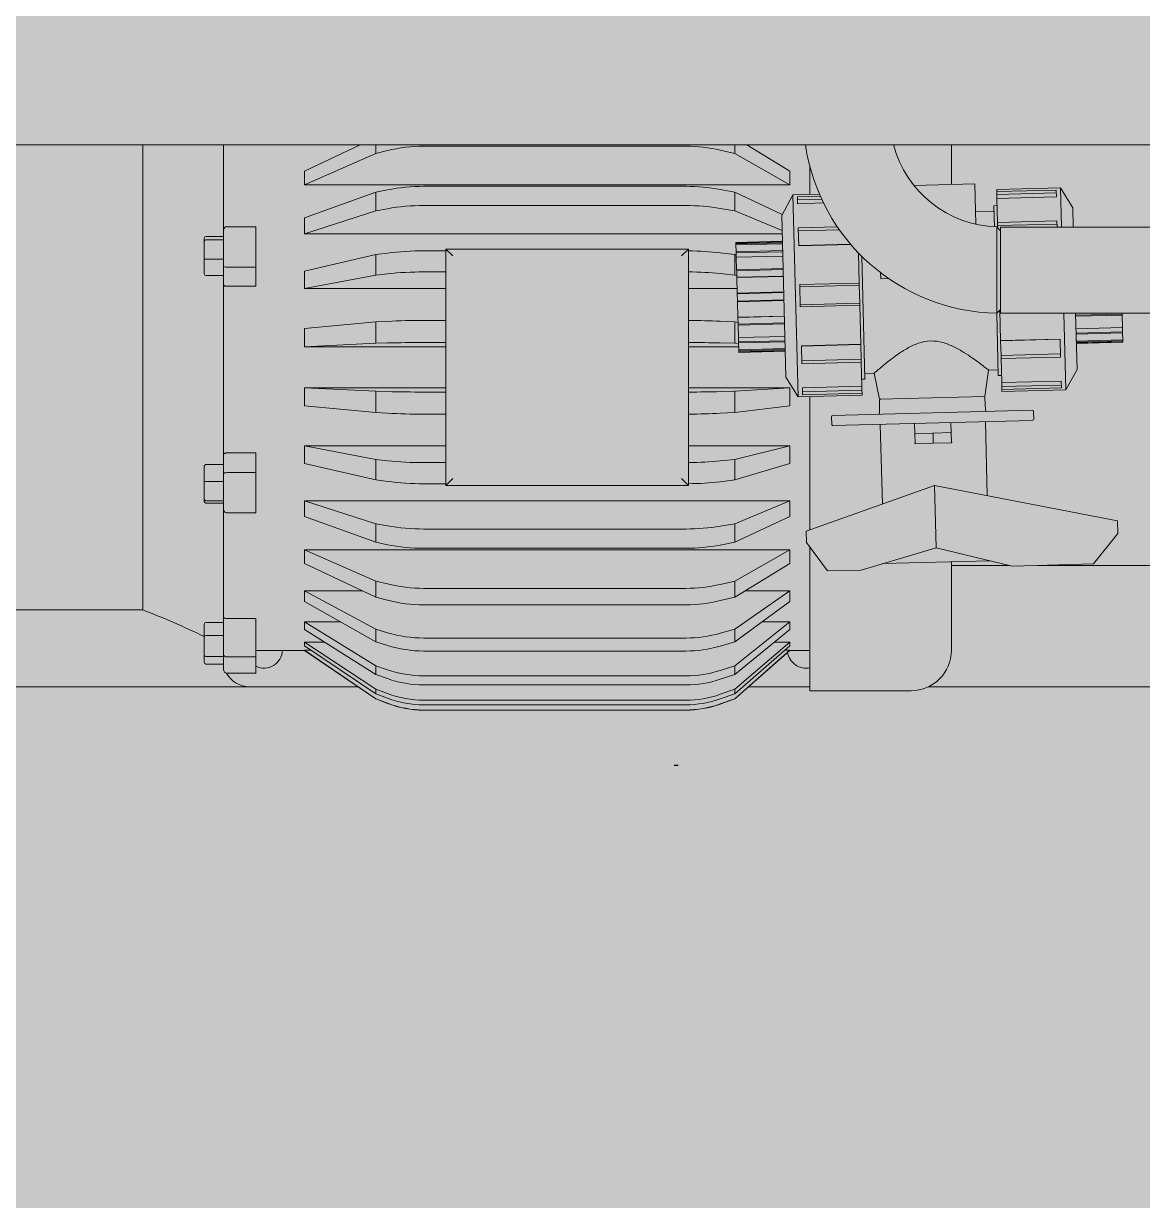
# Model space of a CAD drawing. Header units: centimetres. Extents: x 405564 to 502064, y 46284 to 60634.
# Drawn here: x 484553.16 to 484580.83, y 56721.81 to 56750.91 of the extents above; entities that cross this region are included whole.
import ezdxf

# ---------------------------------------------------------------- set-up
doc = ezdxf.new("R2010")
doc.units = ezdxf.units.CM
doc.linetypes.add('ACAD_ISO07W100', pattern=[3, 0, -3])
doc.linetypes.add('DOT', pattern=[0.25, 0, -0.25])
doc.layers.get('0').update_dxf_attribs({"color": 8, "lineweight": 9})
doc.layers.add('0-KRCN-MİMARİ-220526', color=8, linetype='Continuous', lineweight=9)
doc.layers.add('Visible (ISO)', color=8, linetype='Continuous', lineweight=18)
doc.layers.add('AS_DOS_TERAS_UST', color=8, linetype='ACAD_ISO07W100')
doc.layers.add('AS_NOT_MIMARI', color=8, linetype='Continuous')

# ---------------------------------------------------------------- blocks, each defined once
blk = doc.blocks.new('A$Cdfb98813')
h = blk.add_hatch()
h.set_pattern_fill('ANGLE', color=256, scale=0.3)
h.set_pattern_definition([(0, (182.2423, -979.0145), (0, 2.0955), [1.524, -0.5715]), (90, (182.2423, -979.0145), (-2.0955, 1e-16), [1.524, -0.5715])])
h.paths.add_polyline_path([(1918.018, 199.001), (1545.018, 199.001), (1545.018, 300), (1515.018, 300), (1515.018, 199.001), (238.979, 199.001), (238.979, -429.5), (238.979, -658.015), (1918.018, -658.015)])
h.paths.add_polyline_path([(268.979, -429.5), (268.979, 169.001), (1888.018, 169.001), (1888.018, -628.015), (268.979, -628.015), (268.979, -453.5)], flags=16)
h.paths.add_polyline_path([(1888.018, -429.5), (268.979, -429.5), (268.979, -459.5), (1888.018, -459.5)], flags=0)
h = blk.add_hatch()
h.set_pattern_fill('ANGLE', color=256)
h.set_pattern_definition([(0, (-483849.746, -58273.935), (0, 6.985), [5.08, -1.905]), (90, (-483849.746, -58273.935), (-6.985, 4e-16), [5.08, -1.905])])
h.paths.add_polyline_path([(425.139, -15.05), (800.139, -15.05), (800.139, -100), (900, -100), (900.139, -15.05), (1700, -15.05), (1700, -100), (1800, -100), (1800.139, -15.05), (2235.139, -15.05), (2235.139, -206), (425.139, -206.05)])
at = {"layer": 'Visible (ISO)'}
for p, q in [((739.841, -84.65), (577.321, -84.65)), ((706.358, -84.65), (706.358, -96.15)), ((706.358, -84.65), (706.358, -96.15)), ((708.358, -84.65), (708.358, -86.768)), ((711.738, -84.65), (710.358, -85.3)), ((712.123, -84.65), (712.123, -84.863)), ((719.787, -84.683), (713.314, -84.683)), ((720.998, -84.65), (720.998, -84.863)), ((722.358, -85.3), (721.294, -84.65)), ((726.358, -85.633), (726.358, -84.65)), ((712.123, -84.863), (710.358, -85.637)), ((712.413, -84.791), (712.123, -84.863)), ((720.998, -84.863), (720.642, -84.78)), ((722.358, -85.637), (720.998, -84.863)), ((722.858, -85.874), (722.858, -85.193)), ((710.358, -85.637), (710.358, -85.3)), ((722.358, -85.3), (722.358, -85.637)), ((722.358, -85.637), (710.358, -85.637)), ((712.123, -85.822), (710.358, -86.456)), ((712.413, -85.763), (712.123, -85.822)), ((712.123, -85.822), (712.123, -86.282)), ((719.787, -85.674), (713.314, -85.674)), ((720.998, -85.822), (720.642, -85.754)), ((720.998, -85.822), (720.998, -86.282)), ((722.174, -86.37), (720.998, -85.822)), ((726.938, -85.617), (725.433, -85.657)), ((726.938, -85.617), (726.964, -86.614)), ((727.477, -85.753), (729.057, -85.712)), ((727.477, -85.753), (727.478, -85.805)), ((727.478, -85.805), (728.947, -85.767)), ((727.48, -85.878), (727.478, -85.805)), ((727.48, -85.878), (728.949, -85.839)), ((728.952, -85.937), (728.947, -85.767)), ((729.057, -85.712), (729.083, -86.682)), ((729.359, -86.204), (729.057, -85.712)), ((719.787, -86.15), (713.314, -86.15)), ((722.162, -86.393), (722.437, -85.885)), ((723.092, -85.868), (722.437, -85.885)), ((722.568, -90.884), (722.437, -85.885)), ((722.55, -85.934), (723.114, -85.919)), ((722.55, -85.934), (722.554, -86.104)), ((723.147, -85.991), (722.552, -86.007)), ((723.193, -86.087), (722.554, -86.104)), ((727.482, -85.975), (727.48, -85.878)), ((728.952, -85.937), (727.482, -85.975)), ((727.482, -85.975), (727.498, -86.57)), ((712.123, -86.282), (710.358, -86.848)), ((712.413, -86.229), (712.123, -86.282)), ((720.998, -86.282), (720.642, -86.221)), ((722.171, -86.77), (720.998, -86.282)), ((722.266, -90.391), (722.162, -86.393)), ((727.411, -86.295), (726.956, -86.307)), ((727.487, -86.153), (727.407, -86.155)), ((727.407, -86.155), (727.421, -86.677)), ((729.359, -86.204), (729.372, -86.682)), ((709.158, -86.673), (708.438, -86.673)), ((709.158, -87.678), (709.158, -86.673)), ((710.358, -86.848), (710.358, -86.456)), ((722.57, -86.699), (723.533, -86.674)), ((722.57, -86.699), (722.581, -87.144)), ((727.481, -86.68), (727.571, -86.772)), ((727.498, -86.57), (728.968, -86.531)), ((727.5, -86.646), (727.498, -86.57)), ((727.5, -86.646), (728.969, -86.607)), ((727.501, -86.701), (727.5, -86.646)), ((727.571, -86.682), (727.571, -88.815)), ((727.571, -86.682), (734.676, -86.682)), ((728.971, -86.682), (728.968, -86.531)), ((707.881, -87.029), (707.881, -86.957)), ((707.919, -86.916), (708.358, -86.916)), ((707.919, -86.995), (708.358, -86.995)), ((708.358, -87.642), (708.358, -86.768)), ((722.173, -86.848), (710.358, -86.848)), ((723.585, -86.748), (722.572, -86.775)), ((707.881, -87.472), (707.881, -87.029)), ((713.858, -87.27), (713.314, -87.27)), ((713.858, -87.225), (714.031, -87.398)), ((713.858, -87.225), (713.858, -93.075)), ((719.858, -87.225), (713.858, -87.225)), ((719.858, -87.225), (719.685, -87.398)), ((719.858, -93.075), (719.858, -87.225)), ((721.029, -87.063), (722.178, -87.033)), ((721.029, -87.077), (722.179, -87.047)), ((721.029, -87.063), (721.029, -87.077)), ((721.03, -87.101), (721.029, -87.077)), ((721.03, -87.101), (722.179, -87.071)), ((722.18, -87.095), (721.03, -87.125)), ((721.03, -87.125), (721.03, -87.101)), ((721.03, -87.125), (721.035, -87.296)), ((721.035, -87.296), (722.184, -87.266)), ((721.035, -87.323), (722.185, -87.293)), ((721.035, -87.323), (721.035, -87.296)), ((723.862, -87.105), (722.581, -87.139)), ((723.867, -87.11), (722.581, -87.144)), ((707.881, -87.843), (707.881, -87.472)), ((707.919, -87.479), (708.358, -87.479)), ((712.123, -87.365), (710.358, -87.772)), ((712.413, -87.327), (712.123, -87.365)), ((712.123, -87.365), (712.123, -87.87)), ((720.998, -87.365), (720.642, -87.321)), ((721.037, -87.377), (720.998, -87.365)), ((720.998, -87.365), (720.998, -87.87)), ((721.038, -87.43), (721.035, -87.323)), ((722.188, -87.399), (721.038, -87.43)), ((721.038, -87.43), (721.046, -87.737)), ((724.076, -88.068), (724.056, -87.32)), ((724.218, -90.44), (724.139, -87.403)), ((707.919, -87.884), (708.358, -87.884)), ((708.358, -88.109), (708.358, -87.642)), ((709.158, -87.678), (708.438, -87.678)), ((709.158, -88.148), (709.158, -87.678)), ((710.358, -88.204), (710.358, -87.772)), ((712.123, -87.87), (710.358, -88.204)), ((712.413, -87.839), (712.123, -87.87)), ((713.858, -87.792), (713.314, -87.792)), ((720.998, -87.87), (720.642, -87.834)), ((721.05, -87.883), (720.998, -87.87)), ((721.046, -87.737), (722.196, -87.707)), ((721.047, -87.762), (721.046, -87.737)), ((721.047, -87.762), (722.197, -87.732)), ((721.051, -87.924), (721.047, -87.762)), ((721.051, -87.924), (722.201, -87.894)), ((724.608, -87.96), (724.604, -87.809)), ((708.358, -88.109), (708.358, -92.306)), ((709.158, -88.148), (708.438, -88.148)), ((722.201, -87.901), (721.051, -87.931)), ((721.051, -87.931), (721.051, -87.924)), ((721.051, -87.931), (721.061, -88.315)), ((722.607, -88.106), (724.076, -88.068)), ((722.607, -88.106), (722.621, -88.657)), ((724.077, -88.118), (722.608, -88.157)), ((724.076, -88.068), (724.077, -88.118)), ((724.077, -88.118), (724.089, -88.568)), ((724.805, -87.955), (724.608, -87.96)), ((713.858, -88.204), (710.358, -88.204)), ((721.059, -88.204), (719.858, -88.204)), ((721.061, -88.315), (722.211, -88.285)), ((721.062, -88.332), (721.061, -88.315)), ((721.062, -88.332), (722.212, -88.302)), ((721.067, -88.512), (721.062, -88.332)), ((721.067, -88.512), (722.216, -88.482)), ((722.217, -88.499), (721.067, -88.53)), ((721.067, -88.53), (721.067, -88.512)), ((721.067, -88.53), (721.077, -88.913)), ((724.089, -88.568), (722.62, -88.607)), ((724.09, -88.618), (722.621, -88.657)), ((724.089, -88.568), (724.09, -88.618)), ((724.116, -89.581), (724.09, -88.618)), ((727.571, -88.722), (727.477, -88.814)), ((727.555, -88.738), (727.574, -89.49)), ((712.123, -89.029), (710.358, -89.193)), ((712.413, -89.014), (712.123, -89.029)), ((712.123, -89.029), (712.123, -89.557)), ((713.858, -88.991), (713.314, -88.991)), ((720.998, -89.029), (720.642, -89.012)), ((721.08, -89.039), (720.998, -89.029)), ((720.998, -89.029), (720.998, -89.557)), ((721.077, -88.913), (722.227, -88.883)), ((721.077, -88.92), (722.227, -88.89)), ((721.077, -88.92), (721.077, -88.913)), ((721.082, -89.082), (721.077, -88.92)), ((721.082, -89.082), (722.231, -89.052)), ((727.477, -88.814), (727.517, -90.354)), ((727.571, -88.815), (734.676, -88.815)), ((729.139, -88.815), (729.188, -90.71)), ((729.427, -88.815), (729.464, -90.203)), ((730.578, -88.834), (729.429, -88.864)), ((730.579, -88.858), (729.429, -88.888)), ((730.578, -88.815), (730.578, -88.834)), ((730.578, -88.834), (730.579, -88.858)), ((730.587, -89.166), (730.579, -88.858)), ((710.358, -89.644), (710.358, -89.193)), ((722.232, -89.077), (721.082, -89.107)), ((721.082, -89.107), (721.082, -89.082)), ((721.082, -89.107), (721.09, -89.415)), ((729.437, -89.196), (730.587, -89.166)), ((730.59, -89.273), (729.44, -89.303)), ((730.591, -89.3), (729.441, -89.33)), ((730.587, -89.166), (730.59, -89.273)), ((730.59, -89.273), (730.591, -89.3)), ((730.595, -89.471), (730.591, -89.3)), ((712.123, -89.557), (710.358, -89.644)), ((712.413, -89.549), (712.123, -89.557)), ((713.858, -89.537), (713.314, -89.537)), ((720.998, -89.557), (720.642, -89.548)), ((721.094, -89.564), (720.998, -89.557)), ((721.09, -89.415), (722.24, -89.385)), ((721.093, -89.522), (721.09, -89.415)), ((721.093, -89.522), (722.243, -89.492)), ((721.094, -89.549), (721.093, -89.522)), ((722.243, -89.519), (721.094, -89.549)), ((721.094, -89.549), (721.098, -89.72)), ((722.646, -89.619), (724.116, -89.581)), ((724.116, -89.586), (722.646, -89.625)), ((722.646, -89.619), (722.658, -90.064)), ((724.116, -89.581), (724.116, -89.586)), ((724.116, -89.586), (724.125, -89.95)), ((727.574, -89.49), (729.044, -89.452)), ((727.575, -89.495), (727.574, -89.49)), ((727.575, -89.495), (729.044, -89.457)), ((727.584, -89.859), (727.575, -89.495)), ((729.056, -89.897), (729.044, -89.452)), ((729.445, -89.501), (730.595, -89.471)), ((730.596, -89.495), (729.446, -89.525)), ((730.596, -89.519), (729.447, -89.549)), ((730.597, -89.533), (729.447, -89.563)), ((730.595, -89.471), (730.596, -89.495)), ((730.596, -89.495), (730.596, -89.519)), ((730.597, -89.533), (730.596, -89.519)), ((713.858, -89.644), (710.358, -89.644)), ((721.096, -89.644), (719.858, -89.644)), ((721.098, -89.72), (722.248, -89.689)), ((721.099, -89.743), (721.098, -89.72)), ((721.099, -89.743), (722.248, -89.713)), ((721.1, -89.767), (721.099, -89.743)), ((722.249, -89.737), (721.1, -89.767)), ((721.1, -89.782), (722.249, -89.752)), ((721.1, -89.767), (721.1, -89.782)), ((727.584, -89.859), (729.054, -89.821)), ((727.586, -89.935), (727.584, -89.859)), ((729.056, -89.897), (727.586, -89.935)), ((724.125, -89.95), (722.656, -89.988)), ((724.127, -90.026), (722.658, -90.064)), ((724.125, -89.95), (724.127, -90.026)), ((724.143, -90.62), (724.127, -90.026)), ((727.181, -90.873), (727.278, -90.22)), ((727.513, -90.214), (727.278, -90.22)), ((727.586, -89.935), (727.602, -90.53)), ((729.464, -90.203), (729.188, -90.71)), ((722.266, -90.391), (722.568, -90.884)), ((724.138, -90.442), (724.218, -90.44)), ((724.45, -90.294), (724.215, -90.3)), ((724.581, -90.941), (724.45, -90.294)), ((727.597, -90.352), (727.517, -90.354)), ((727.602, -90.53), (729.071, -90.491)), ((729.076, -90.661), (729.071, -90.491)), ((710.358, -91.107), (710.358, -90.656)), ((713.858, -90.656), (710.358, -90.656)), ((712.123, -90.743), (710.358, -90.656)), ((712.123, -90.743), (712.123, -91.271)), ((712.413, -90.751), (712.123, -90.743)), ((713.858, -90.763), (713.314, -90.763)), ((722.358, -90.656), (719.858, -90.656)), ((720.998, -90.743), (720.642, -90.752)), ((722.358, -90.656), (720.998, -90.743)), ((720.998, -90.743), (720.998, -91.271)), ((722.358, -90.656), (722.358, -91.107)), ((722.673, -90.659), (724.143, -90.62)), ((722.673, -90.659), (722.678, -90.829)), ((724.145, -90.718), (722.676, -90.757)), ((724.147, -90.79), (722.678, -90.829)), ((724.143, -90.62), (724.145, -90.718)), ((724.145, -90.718), (724.147, -90.79)), ((724.149, -90.842), (724.147, -90.79)), ((727.604, -90.628), (727.602, -90.53)), ((727.604, -90.628), (729.074, -90.589)), ((727.606, -90.7), (727.604, -90.628)), ((729.076, -90.661), (727.606, -90.7)), ((727.606, -90.7), (727.608, -90.752)), ((727.608, -90.752), (729.188, -90.71)), ((724.149, -90.842), (722.568, -90.884)), ((722.858, -94.167), (722.858, -90.876)), ((724.581, -90.97), (724.578, -91.282)), ((724.581, -90.941), (727.181, -90.873)), ((727.182, -90.902), (727.201, -91.214)), ((712.123, -91.271), (710.358, -91.107)), ((712.413, -91.286), (712.123, -91.271)), ((713.858, -91.309), (713.314, -91.309)), ((720.998, -91.271), (720.642, -91.288)), ((722.358, -91.107), (720.998, -91.271)), ((723.397, -91.562), (723.392, -91.372)), ((723.422, -91.341), (728.36, -91.212)), ((728.396, -91.431), (728.391, -91.241)), ((723.428, -91.591), (728.366, -91.462)), ((724.649, -93.533), (724.598, -91.561)), ((725.447, -91.538), (725.454, -91.788)), ((726.347, -91.515), (726.353, -91.765)), ((727.245, -93.326), (727.197, -91.493)), ((725.454, -91.788), (725.891, -91.777)), ((725.454, -91.788), (725.46, -92.038)), ((725.916, -91.776), (725.891, -91.777)), ((725.904, -91.777), (725.91, -92.027)), ((725.916, -91.776), (726.353, -91.765)), ((726.353, -91.765), (726.36, -92.015)), ((713.858, -92.096), (710.358, -92.096)), ((712.123, -92.43), (710.358, -92.096)), ((710.358, -92.528), (710.358, -92.096)), ((722.358, -92.096), (719.858, -92.096)), ((722.358, -92.096), (720.998, -92.43)), ((722.358, -92.096), (722.358, -92.528)), ((725.447, -92.039), (725.46, -92.038)), ((725.46, -92.038), (725.91, -92.027)), ((725.91, -92.027), (726.36, -92.015)), ((726.36, -92.015), (726.373, -92.014)), ((726.36, -92.015), (726.36, -92.015)), ((708.358, -92.788), (708.358, -92.306)), ((709.158, -92.268), (708.438, -92.268)), ((709.158, -92.268), (709.158, -92.754)), ((712.123, -92.935), (710.358, -92.528)), ((712.413, -92.461), (712.123, -92.43)), ((712.123, -92.43), (712.123, -92.935)), ((713.858, -92.508), (713.314, -92.508)), ((720.998, -92.43), (720.642, -92.466)), ((720.998, -92.43), (720.998, -92.935)), ((722.358, -92.528), (720.998, -92.935)), ((707.881, -92.979), (707.881, -92.596)), ((707.919, -92.556), (708.358, -92.556)), ((708.358, -93.655), (708.358, -92.788)), ((709.158, -92.754), (708.438, -92.754)), ((709.158, -93.752), (709.158, -92.754)), ((707.881, -93.415), (707.881, -92.979)), ((707.919, -92.975), (708.358, -92.975)), ((712.413, -92.973), (712.123, -92.935)), ((713.858, -93.03), (713.314, -93.03)), ((713.858, -93.075), (714.031, -92.902)), ((713.858, -93.075), (719.858, -93.075)), ((719.858, -93.075), (719.685, -92.902)), ((720.998, -92.935), (720.642, -92.979)), ((725.935, -93.077), (722.766, -94.2)), ((725.938, -93.072), (725.933, -93.071)), ((725.933, -93.071), (725.935, -93.077)), ((730.462, -93.951), (725.938, -93.072)), ((725.938, -93.072), (725.978, -94.616)), ((707.881, -93.467), (707.881, -93.415)), ((707.919, -93.45), (708.358, -93.45)), ((707.919, -93.507), (708.358, -93.507)), ((708.358, -93.655), (708.358, -96.324)), ((710.358, -93.844), (710.358, -93.452)), ((722.358, -93.452), (710.358, -93.452)), ((712.123, -94.018), (710.358, -93.452)), ((722.358, -93.452), (720.998, -94.018)), ((722.358, -93.452), (722.358, -93.844)), ((709.158, -93.752), (708.438, -93.752)), ((712.123, -94.478), (710.358, -93.844)), ((722.358, -93.844), (720.998, -94.478)), ((730.462, -93.951), (730.47, -94.264)), ((712.123, -94.018), (712.123, -94.478)), ((712.413, -94.071), (712.123, -94.018)), ((719.787, -94.15), (713.314, -94.15)), ((720.998, -94.018), (720.642, -94.079)), ((720.998, -94.018), (720.998, -94.478)), ((722.773, -94.48), (722.766, -94.2)), ((729.874, -95.014), (730.47, -94.264)), ((712.413, -94.537), (712.123, -94.478)), ((720.998, -94.478), (720.642, -94.546)), ((722.773, -94.48), (723.296, -95.186)), ((710.358, -95), (710.358, -94.663)), ((722.358, -94.663), (710.358, -94.663)), ((712.123, -95.437), (710.358, -94.663)), ((719.787, -94.626), (713.314, -94.626)), ((722.358, -94.663), (720.998, -95.437)), ((722.358, -94.663), (722.358, -95)), ((722.858, -98.15), (722.858, -94.595)), ((724.126, -95.164), (725.978, -94.616)), ((725.978, -94.616), (727.857, -95.067)), ((712.123, -95.831), (710.358, -95)), ((722.358, -95), (720.998, -95.831)), ((724.126, -95.164), (723.296, -95.186)), ((727.31, -94.935), (724.665, -95.005)), ((726.358, -97.15), (726.358, -94.96)), ((726.358, -95.05), (727.787, -95.05)), ((729.874, -95.014), (727.857, -95.067)), ((728.492, -95.05), (736.229, -95.05)), ((712.123, -95.437), (712.123, -95.831)), ((712.413, -95.509), (712.123, -95.437)), ((720.998, -95.437), (720.642, -95.52)), ((720.998, -95.437), (720.998, -95.831)), ((710.358, -95.943), (710.358, -95.677)), ((711.795, -95.677), (710.358, -95.677)), ((712.123, -96.624), (710.358, -95.677)), ((719.787, -95.617), (713.314, -95.617)), ((722.358, -95.677), (720.998, -96.624)), ((722.358, -95.677), (721.25, -95.677)), ((722.358, -95.677), (722.358, -95.943)), ((712.123, -96.937), (710.358, -95.943)), ((712.413, -95.909), (712.123, -95.831)), ((719.787, -96.025), (713.314, -96.025)), ((720.998, -95.831), (720.642, -95.921)), ((722.358, -95.943), (720.998, -96.937)), ((698.358, -96.15), (706.358, -96.15)), ((708.358, -97.263), (708.358, -96.324)), ((707.881, -96.802), (707.881, -96.504)), ((707.919, -96.461), (708.358, -96.461)), ((709.158, -96.366), (708.438, -96.366)), ((709.158, -96.366), (709.158, -97.31)), ((710.358, -96.634), (710.358, -96.449)), ((711.257, -96.449), (710.358, -96.449)), ((712.123, -97.529), (710.358, -96.449)), ((712.123, -96.624), (712.123, -96.937)), ((712.413, -96.713), (712.123, -96.624)), ((720.998, -96.624), (720.642, -96.727)), ((722.358, -96.449), (720.998, -97.529)), ((720.998, -96.624), (720.998, -96.937)), ((722.358, -96.449), (721.665, -96.449)), ((722.358, -96.449), (722.358, -96.634)), ((707.881, -97.272), (707.881, -96.802)), ((707.919, -96.786), (708.358, -96.786)), ((712.123, -97.745), (710.358, -96.634)), ((719.787, -96.845), (713.314, -96.845)), ((722.358, -96.634), (720.998, -97.745)), ((709.158, -97.15), (710.358, -97.15)), ((710.358, -97.041), (710.358, -96.946)), ((710.855, -96.946), (710.358, -96.946)), ((712.123, -98.111), (710.358, -96.946)), ((712.123, -98.222), (710.358, -97.041)), ((710.358, -97.15), (710.358, -97.146)), ((710.516, -97.146), (710.358, -97.146)), ((712.123, -98.346), (710.358, -97.146)), ((710.358, -97.15), (712.123, -98.35)), ((712.413, -97.029), (712.123, -96.937)), ((719.787, -97.168), (713.314, -97.168)), ((720.998, -96.937), (720.642, -97.044)), ((722.358, -96.946), (720.998, -98.111)), ((722.358, -97.041), (720.998, -98.222)), ((722.358, -97.146), (720.998, -98.346)), ((722.358, -97.15), (720.998, -98.35)), ((722.358, -96.946), (721.975, -96.946)), ((722.358, -97.146), (722.236, -97.146)), ((722.358, -96.946), (722.358, -97.041)), ((722.358, -97.146), (722.358, -97.15)), ((722.358, -97.15), (722.858, -97.15)), ((707.881, -97.445), (707.881, -97.272)), ((707.919, -97.3), (708.358, -97.3)), ((707.919, -97.488), (708.358, -97.488)), ((708.358, -97.615), (708.358, -97.263)), ((709.158, -97.31), (708.438, -97.31)), ((709.158, -97.716), (709.158, -97.31)), ((709.158, -97.716), (708.438, -97.716)), ((712.123, -97.529), (712.123, -97.745)), ((712.413, -97.63), (712.123, -97.529)), ((712.413, -97.849), (712.123, -97.745)), ((719.787, -97.781), (713.314, -97.781)), ((720.998, -97.529), (720.642, -97.646)), ((720.998, -97.745), (720.642, -97.865)), ((720.998, -97.529), (720.998, -97.745)), ((674.74, -98.05), (708.993, -98.05)), ((711.682, -98.05), (708.993, -98.05)), ((719.787, -98.004), (713.314, -98.004)), ((722.858, -98.05), (721.338, -98.05)), ((725.794, -98.05), (737.045, -98.05)), ((712.123, -98.111), (712.123, -98.222)), ((712.413, -98.22), (712.123, -98.111)), ((712.413, -98.332), (712.123, -98.222)), ((712.123, -98.346), (712.123, -98.35)), ((712.413, -98.458), (712.123, -98.346)), ((712.123, -98.35), (712.413, -98.462)), ((720.998, -98.111), (720.642, -98.237)), ((720.998, -98.222), (720.642, -98.349)), ((720.998, -98.346), (720.642, -98.475)), ((720.998, -98.35), (720.642, -98.479)), ((720.998, -98.111), (720.998, -98.222)), ((720.998, -98.346), (720.998, -98.35)), ((725.358, -98.15), (722.858, -98.15)), ((719.787, -98.383), (713.314, -98.383)), ((719.787, -98.497), (713.314, -98.497)), ((719.787, -98.626), (713.314, -98.626)), ((719.787, -98.63), (713.314, -98.63))]:
    blk.add_line(p, q, dxfattribs=at)
for centre, radius, start, end in [((727.571, -83.938), 4.877, 188.3906, 268.8948), ((727.571, -83.938), 2.743, 195.0354, 268.1349), ((724.611, -90.97), 0.03, 91.5, 179.5), ((727.152, -90.904), 0.03, 3.5, 91.5), ((723.422, -91.371), 0.03, 91.5, 181.5), ((724.548, -91.282), 0.03, 271.5, 359.5), ((727.231, -91.212), 0.03, 183.5, 271.5), ((728.361, -91.242), 0.03, 1.5, 91.5), ((723.427, -91.561), 0.03, 181.5, 271.5), ((728.366, -91.432), 0.03, 271.5, 1.5), ((709.358, -97.135), 0.455, 243.9032, 358.1094), ((722.758, -97.135), 0.455, 187.5499, 282.7058), ((725.358, -97.15), 1, 270, 0), ((708.993, -97.415), 0.635, 208.3006, 270), ((713.314, -96.13), 2.5, 248.8874, 270), ((719.787, -96.13), 2.5, 270, 289.9852)]:
    blk.add_arc(centre, radius, start, end, dxfattribs=at)
for centre, major_axis, ratio, start_param, end_param in [((713.314, -86.295), (-2.5, 0), 0.644717, 4.712389, 5.080874), ((719.787, -86.295), (-2.5, 0), 0.644717, 4.363582, 4.712389), ((713.314, -86.994), (-2.5, 0), 0.527779, 4.712389, 5.080874), ((719.787, -86.994), (-2.5, 0), 0.527779, 4.363582, 4.712389), ((713.314, -87.329), (-2.5, 0), 0.471696, 4.712389, 5.080874), ((719.787, -87.329), (-2.5, 0), 0.471696, 4.363582, 4.712389), ((708.438, -86.768), (0, 0.0959), 0.834193, 0, 1.570796), ((707.919, -86.957), (0, 0.041), 0.929366, 0, 1.570796), ((707.919, -87.029), (-0.0381, 0), 0.900856, 4.712389, 6.283185), ((713.314, -88.119), (-2.5, 0), 0.33965, 4.712389, 5.080874), ((719.787, -88.119), (-2.5, 0), 0.33965, 4.363582, 4.684054), ((707.919, -87.472), (0.0381, 0), 0.175146, 3.141593, 4.712389), ((707.919, -87.843), (0, -0.041), 0.929366, 4.712389, 6.283185), ((708.438, -87.642), (0.08, 0), 0.44955, 3.141593, 4.712389), ((713.314, -88.487), (-2.5, 0), 0.27806, 4.712389, 5.080874), ((719.787, -88.487), (-2.5, 0), 0.27806, 4.363582, 4.684054), ((713.314, -89.333), (-2.5, 0), 0.136676, 4.712389, 5.080874), ((719.787, -89.333), (-2.5, 0), 0.136676, 4.363582, 4.684054), ((713.314, -89.718), (-2.5, 0), 0.072271, 4.712389, 5.080874), ((719.787, -89.718), (-2.5, 0), 0.072271, 4.363582, 4.684054), ((713.314, -90.582), (-2.5, 0), 0.072271, 1.202312, 1.570796), ((719.787, -90.582), (-2.5, 0), 0.072271, 1.599132, 1.919603), ((713.314, -90.967), (-2.5, 0), 0.136676, 1.202312, 1.570796), ((719.787, -90.967), (-2.5, 0), 0.136676, 1.599132, 1.919603), ((713.314, -91.813), (-2.5, 0), 0.27806, 1.202312, 1.570796), ((719.787, -91.813), (-2.5, 0), 0.27806, 1.599132, 1.919603), ((707.919, -92.596), (0, 0.0403), 0.945968, 0, 1.570796), ((708.438, -92.788), (0.08, 0), 0.427489, 1.570796, 3.141593), ((707.919, -92.979), (-0.0381, 0), 0.126222, 4.712389, 6.283185), ((713.314, -92.181), (-2.5, 0), 0.33965, 1.202312, 1.570796), ((719.787, -92.181), (-2.5, 0), 0.33965, 1.599132, 1.919603), ((707.919, -93.415), (0.0381, 0), 0.930896, 3.141593, 4.712389), ((707.919, -93.467), (0, -0.0403), 0.945968, 4.712389, 6.283185), ((708.438, -93.655), (0, -0.0967), 0.827163, 4.712389, 6.283185), ((713.314, -92.971), (-2.5, 0), 0.471696, 1.202312, 1.570796), ((719.787, -92.971), (-2.5, 0), 0.471696, 1.570796, 1.919603), ((713.314, -93.306), (-2.5, 0), 0.527779, 1.202312, 1.570796), ((719.787, -93.306), (-2.5, 0), 0.527779, 1.570796, 1.919603), ((713.314, -94.005), (-2.5, 0), 0.644717, 1.202312, 1.570796), ((719.787, -94.005), (-2.5, 0), 0.644717, 1.570796, 1.919603), ((713.314, -94.293), (-2.5, 0), 0.692843, 1.202312, 1.570796), ((719.787, -94.293), (-2.5, 0), 0.692843, 1.570796, 1.919603), ((707.919, -96.504), (0, 0.0435), 0.876163, 0, 1.570796), ((707.919, -96.802), (0.0381, 0), 0.418989, 1.570796, 3.141593), ((713.314, -94.872), (-2.5, 0), 0.78956, 1.202312, 1.570796), ((719.787, -94.872), (-2.5, 0), 0.78956, 1.570796, 1.919603), ((713.314, -95.099), (-2.5, 0), 0.827625, 1.202312, 1.570796), ((719.787, -95.099), (-2.5, 0), 0.827625, 1.570796, 1.919603), ((707.919, -97.272), (-0.0381, 0), 0.722351, 0, 1.570796), ((707.919, -97.445), (0, -0.0435), 0.876163, 4.712389, 6.283185), ((708.438, -97.263), (0.08, 0), 0.594203, 3.141593, 4.712389), ((708.438, -97.615), (0, -0.101), 0.793547, 4.712389, 6.283185), ((713.314, -95.531), (-2.5, 0), 0.899896, 1.202312, 1.570796), ((719.787, -95.531), (-2.5, 0), 0.899896, 1.570796, 1.919603), ((713.314, -95.689), (-2.5, 0), 0.926236, 1.202312, 1.570796), ((719.787, -95.689), (-2.5, 0), 0.926236, 1.570796, 1.919603), ((713.314, -95.956), (-2.5, 0), 0.970903, 1.202312, 1.570796), ((713.314, -96.037), (-2.5, 0), 0.984367, 1.202312, 1.570796), ((719.787, -95.956), (-2.5, 0), 0.970903, 1.570796, 1.919603), ((719.787, -96.037), (-2.5, 0), 0.984367, 1.570796, 1.919603), ((713.314, -96.127), (-2.5, 0), 0.999476, 1.202312, 1.570796), ((719.787, -96.127), (-2.5, 0), 0.999476, 1.570796, 1.919603)]:
    blk.add_ellipse(centre, major_axis=major_axis, ratio=ratio, start_param=start_param, end_param=end_param, dxfattribs=at)
for points, knots in [([(727.477, -88.814), (727.477, -88.814), (727.477, -88.814), (727.477, -88.814), (727.477, -88.814), (727.477, -88.786), (727.477, -88.733), (727.477, -88.679), (727.477, -88.6), (727.477, -88.501), (727.477, -88.402), (727.477, -88.283), (727.478, -88.155), (727.478, -88.027), (727.478, -87.886), (727.478, -87.746), (727.479, -87.605), (727.479, -87.467), (727.479, -87.337), (727.48, -87.208), (727.48, -87.09), (727.48, -86.991), (727.481, -86.794), (727.481, -86.68), (727.481, -86.68)], [-0.7500877, -0.7500877, -0.7500877, -0.7500877, -0.75, -0.75, -0.75, -0.6875, -0.6875, -0.6875, -0.625, -0.625, -0.625, -0.5625, -0.5625, -0.5625, -0.5, -0.5, -0.5, -0.4375, -0.4375, -0.4375, -0.375, -0.375, -0.375, -0.2501612, -0.2501612, -0.2501612, -0.2501612]), ([(708.438, -88.148), (708.43, -88.148), (708.422, -88.148), (708.406, -88.145), (708.398, -88.143), (708.383, -88.138), (708.376, -88.134), (708.367, -88.127), (708.364, -88.124), (708.359, -88.117), (708.358, -88.113), (708.358, -88.11), (708.358, -88.109), (708.358, -88.109)], [-0.1445042, -0.1445042, -0.1445042, -0.1445042, -0.1197113, -0.1197113, -0.0921811, -0.0921811, -0.057791, -0.057791, -0.0293586, -0.0293586, 0, 0, 0.0005162, 0.0005162, 0.0005162, 0.0005162]), ([(724.45, -90.294), (724.45, -90.294), (724.458, -90.287), (724.491, -90.258), (724.517, -90.236), (724.615, -90.152), (724.712, -90.071), (724.88, -89.94), (724.948, -89.888), (725.098, -89.783), (725.18, -89.73), (725.353, -89.633), (725.444, -89.589), (725.637, -89.523), (725.738, -89.502), (725.844, -89.499)], [12.008267, 12.008267, 12.008267, 12.008267, 12.290639, 12.290639, 12.573011, 12.573011, 13.137754, 13.137754, 13.455966, 13.455966, 13.774178, 13.774178, 14.09239, 14.09239, 14.410603, 14.410603, 14.410603, 14.410603]), ([(725.844, -89.499), (725.948, -89.497), (726.048, -89.512), (726.24, -89.565), (726.333, -89.603), (726.508, -89.689), (726.591, -89.736), (726.744, -89.831), (726.814, -89.878), (726.993, -90.002), (727.098, -90.081), (727.205, -90.163), (727.233, -90.185), (727.269, -90.213), (727.278, -90.22), (727.278, -90.22)], [4.80467, 4.80467, 4.80467, 4.80467, 5.115647, 5.115647, 5.426624, 5.426624, 5.737601, 5.737601, 6.048578, 6.048578, 6.62694, 6.62694, 6.91612, 6.91612, 7.205301, 7.205301, 7.205301, 7.205301]), ([(708.438, -92.268), (708.43, -92.268), (708.422, -92.269), (708.406, -92.271), (708.398, -92.273), (708.383, -92.278), (708.376, -92.282), (708.367, -92.288), (708.364, -92.292), (708.359, -92.298), (708.358, -92.302), (708.358, -92.306), (708.358, -92.306), (708.358, -92.306)], [0.1445042, 0.1445042, 0.1445042, 0.1445042, 0.169297, 0.169297, 0.1968272, 0.1968272, 0.2312173, 0.2312173, 0.2596497, 0.2596497, 0.2890083, 0.2890083, 0.2895245, 0.2895245, 0.2895245, 0.2895245]), ([(708.438, -96.366), (708.43, -96.366), (708.422, -96.365), (708.406, -96.362), (708.398, -96.36), (708.383, -96.355), (708.376, -96.351), (708.367, -96.343), (708.364, -96.34), (708.359, -96.332), (708.358, -96.328), (708.358, -96.324), (708.358, -96.324), (708.358, -96.324)], [0.1445042, 0.1445042, 0.1445042, 0.1445042, 0.169297, 0.169297, 0.1968272, 0.1968272, 0.2312173, 0.2312173, 0.2596497, 0.2596497, 0.2890083, 0.2890083, 0.2895245, 0.2895245, 0.2895245, 0.2895245])]:
    blk.add_open_spline(points, degree=3, knots=knots, dxfattribs=at)
blk.add_open_spline([(707.881, -96.811), (707.383, -96.568), (706.876, -96.345), (706.358, -96.15)], degree=3, dxfattribs=at)
blk = doc.blocks.new('A$C6A10306C')
at = {"layer": 'AS_DOS_TERAS_UST', "linetype": 'DOT', "ltscale": 80}
blk.add_line((14085.68, -3901.454), (13710.68, -3901.454), dxfattribs=at)
at = {"layer": 'AS_NOT_MIMARI'}
blk.add_blockref('A$Cdfb98813', (13285.68, -3801.454), dxfattribs=at)

msp = doc.modelspace()

# ---------------------------------------------------------------- block references
at = {"layer": '0-KRCN-MİMARİ-220526'}
msp.add_blockref('A$C6A10306C', (470564.066, 60634.016), dxfattribs=at)

doc.saveas('drawing.dxf')
